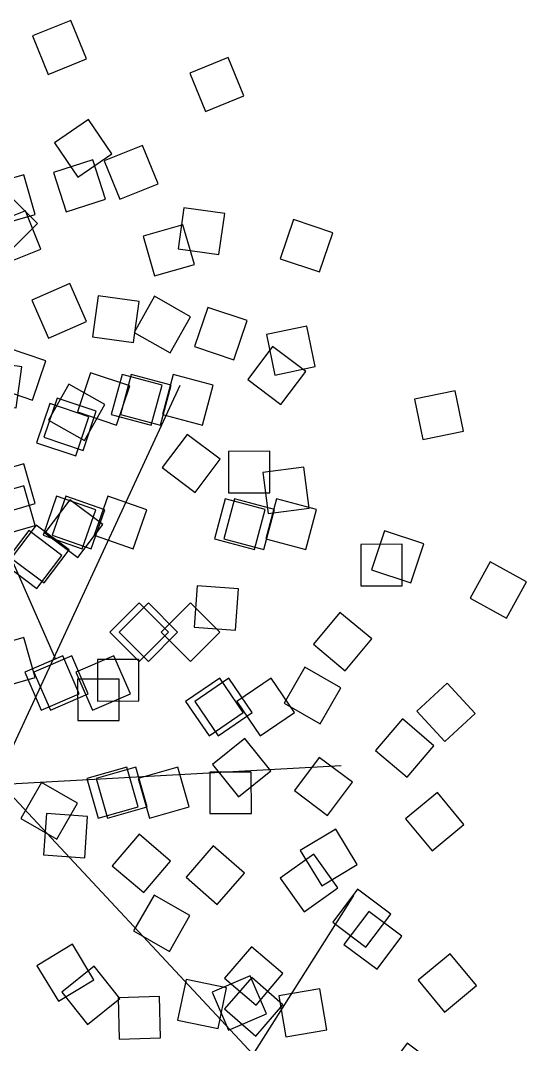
# Model space of a CAD drawing. Extents: x -14.44 to -7.79, y -9.05 to -2.97.
# Drawn here: x -9.685 to -7.789, y -6.965 to -3.129 of the extents above; entities that cross this region are included whole.
import ezdxf

# ---------------------------------------------------------------- set-up
doc = ezdxf.new("R2010")
doc.units = 0
doc.header["$MEASUREMENT"] = 0
doc.layers.get('0').update_dxf_attribs({"linetype": 'CONTINUOUS'})

msp = doc.modelspace()

# ---------------------------------------------------------------- linework, layer by layer
for p, q in [((-9.7788, -5.989, 2.9877), (-9.0867, -4.4952, 3.899)), ((-9.5527, -5.5231, 3.2549), (-9.9913, -4.5295, 3.2549)), ((-9.7583, -5.989, 2.9877), (-8.8126, -7.0032, 3.899)), ((-8.8126, -7.0032, 3.899), (-8.4358, -6.407, 4.228))]:
    msp.add_line(p, q)
at = {"extrusion": (6.99446e-33, -1, -1.83772e-16)}
msp.add_line((-9.724, -5.989, 2.974), (-8.4837, -5.9205, 3.8168), dxfattribs=at)
for points in [[(-9.582, -3.3309, 4.5432), (-9.4382, -3.2729, 4.4335), (-9.4962, -3.1291, 4.3239), (-9.64, -3.1871, 4.4335)], [(-8.9923, -3.4697, 4.5021), (-8.8485, -3.4117, 4.3924), (-8.9065, -3.2679, 4.2828), (-9.0503, -3.3259, 4.3924)], [(-9.4705, -3.7159, 4.0018), (-9.3425, -3.6283, 3.8922), (-9.4301, -3.5004, 3.7825), (-9.558, -3.5879, 3.8922)], [(-9.3132, -3.7987, 3.4879), (-9.1694, -3.7407, 3.3783), (-9.2274, -3.5969, 3.2686), (-9.3712, -3.6549, 3.3783)], [(-9.5138, -3.846, 4.7076), (-9.3662, -3.7986, 4.598), (-9.4136, -3.651, 4.4883), (-9.5612, -3.6984, 4.598)], [(-9.7788, -3.899, 4.9829), (-9.6297, -3.8564, 4.8733), (-9.6723, -3.7074, 4.7636), (-9.8214, -3.75, 4.8733)], [(-9.7309, -3.9994, 4.132), (-9.6212, -3.8898, 4.0224), (-9.7309, -3.7802, 3.9127), (-9.8405, -3.8898, 4.0224)], [(-9.0947, -3.9848, 4.6048), (-8.9412, -4.0062, 4.4952), (-8.9197, -3.8527, 4.3856), (-9.0732, -3.8312, 4.4952)], [(-9.7527, -4.0434, 4.7761), (-9.6089, -3.9854, 4.6665), (-9.6669, -3.8416, 4.5569), (-9.8107, -3.8996, 4.6665)], [(-9.1827, -4.0859, 3.9893), (-9.0336, -4.0433, 3.8797), (-9.0762, -3.8942, 3.77), (-9.2253, -3.9368, 3.8797)], [(-8.7115, -4.0218, 4.4746), (-8.5646, -4.0713, 4.365), (-8.5152, -3.9243, 4.2554), (-8.6621, -3.8749, 4.365)], [(-9.5801, -4.3189, 4.2896), (-9.4379, -4.257, 4.18), (-9.4998, -4.1149, 4.0703), (-9.642, -4.1767, 4.18)], [(-9.4156, -4.3137, 3.5907), (-9.2621, -4.3352, 3.481), (-9.2406, -4.1816, 3.3714), (-9.3941, -4.1602, 3.481)], [(-9.2589, -4.2975, 4.7624), (-9.1239, -4.3737, 4.6528), (-9.0477, -4.2387, 4.5432), (-9.1827, -4.1625, 4.6528)], [(-9.0324, -4.3508, 3.4605), (-8.8855, -4.4002, 3.3508), (-8.836, -4.2532, 3.2412), (-8.983, -4.2038, 3.3508)], [(-8.7323, -4.4573, 4.0566), (-8.5804, -4.4259, 3.947), (-8.6118, -4.2741, 3.8374), (-8.7636, -4.3054, 3.947)], [(-9.7867, -4.5015, 2.8438), (-9.6397, -4.5509, 2.7341), (-9.5903, -4.4039, 2.6245), (-9.7372, -4.3545, 2.7341)], [(-8.8336, -4.4745, 4.4621), (-8.7098, -4.5678, 4.3525), (-8.6164, -4.444, 4.2429), (-8.7402, -4.3507, 4.3525)], [(-9.8551, -4.5585, 4.8789), (-9.7015, -4.5799, 4.7693), (-9.68, -4.4264, 4.6597), (-9.8336, -4.4049, 4.7693)], [(-9.4719, -4.5955, 4.7487), (-9.3249, -4.645, 4.6391), (-9.2755, -4.498, 4.5295), (-9.4225, -4.4486, 4.6391)], [(-9.3449, -4.6048, 5.8314), (-9.1951, -4.6452, 5.7218), (-9.1548, -4.4954, 5.6121), (-9.3046, -4.4551, 5.7218)], [(-9.3106, -4.6048, 2.4874), (-9.1609, -4.6452, 2.3778), (-9.1206, -4.4954, 2.2682), (-9.2703, -4.4551, 2.3778)], [(-9.153, -4.6048, 4.8173), (-9.0033, -4.6452, 4.7076), (-8.963, -4.4954, 4.598), (-9.1127, -4.4551, 4.7076)], [(-9.5798, -4.6265, 3.7483), (-9.4448, -4.7027, 3.6386), (-9.3686, -4.5677, 3.529), (-9.5036, -4.4914, 3.6386)], [(-8.1769, -4.6993, 4.0155), (-8.0251, -4.6679, 3.9059), (-8.0564, -4.5161, 3.7962), (-8.2083, -4.5474, 3.9059)], [(-9.625, -4.7111, 5.7629), (-9.4781, -4.7605, 5.6533), (-9.4287, -4.6135, 5.5436), (-9.5756, -4.5641, 5.6533)], [(-9.5977, -4.6905, 2.4189), (-9.4507, -4.7399, 2.3093), (-9.4013, -4.5929, 2.1996), (-9.5483, -4.5435, 2.3093)], [(-9.1545, -4.8034, 3.448), (-9.0307, -4.8968, 3.3383), (-8.9373, -4.773, 3.2287), (-9.0611, -4.6796, 3.3383)], [(-8.9053, -4.8985, 2.8438), (-8.7502, -4.8982, 2.7341), (-8.7505, -4.7431, 2.6245), (-8.9055, -4.7434, 2.7341)], [(-9.7788, -4.9817, 5.6887), (-9.6297, -4.9391, 5.5791), (-9.6723, -4.79, 5.4694), (-9.8214, -4.8326, 5.5791)], [(-8.7573, -4.9763, 4.2211), (-8.6035, -4.956, 4.1115), (-8.6238, -4.8023, 4.0018), (-8.7775, -4.8225, 4.1115)], [(-9.7788, -5.064, 2.4681), (-9.6297, -5.0214, 2.3584), (-9.6723, -4.8723, 2.2488), (-9.8214, -4.9149, 2.3584)], [(-9.6007, -5.0571, 5.9959), (-9.4543, -5.1082, 5.8862), (-9.4032, -4.9618, 5.7766), (-9.5496, -4.9107, 5.8862)], [(-9.5939, -5.0482, 4.7362), (-9.4701, -5.1415, 4.6266), (-9.3768, -5.0177, 4.5169), (-9.5006, -4.9244, 4.6266)], [(-9.5664, -5.0571, 2.6519), (-9.42, -5.1082, 2.5423), (-9.3689, -4.9618, 2.4326), (-9.5153, -4.9107, 2.5423)], [(-9.4088, -5.0571, 4.9817), (-9.2624, -5.1082, 4.8721), (-9.2113, -4.9618, 4.7624), (-9.3577, -4.9107, 4.8721)], [(-8.9578, -5.0708, 5.7903), (-8.808, -5.1111, 5.6807), (-8.7677, -4.9614, 5.571), (-8.9175, -4.9211, 5.6807)], [(-8.9235, -5.0708, 2.4463), (-8.7738, -5.1111, 2.3367), (-8.7335, -4.9614, 2.227), (-8.8832, -4.9211, 2.3367)], [(-8.7659, -5.0708, 4.7761), (-8.6162, -5.1111, 4.6665), (-8.5759, -4.9614, 4.5569), (-8.7256, -4.9211, 4.6665)], [(-9.7197, -5.1431, 2.4064), (-9.5959, -5.2364, 2.2968), (-9.5026, -5.1126, 2.1871), (-9.6264, -5.0193, 2.2968)], [(-9.7471, -5.1637, 5.7504), (-9.6233, -5.2571, 5.6407), (-9.5299, -5.1333, 5.5311), (-9.6537, -5.0399, 5.6407)], [(-8.3697, -5.1877, 4.1183), (-8.2225, -5.2363, 4.0087), (-8.1739, -5.0891, 3.899), (-8.3212, -5.0405, 4.0087)], [(-8.4097, -5.2469, 2.8026), (-8.2546, -5.2466, 2.693), (-8.2549, -5.0915, 2.5834), (-8.41, -5.0918, 2.693)], [(-7.9994, -5.2927, 3.9881), (-7.8636, -5.3676, 3.8785), (-7.7887, -5.2318, 3.7688), (-7.9245, -5.1569, 3.8785)], [(-9.0337, -5.4019, 3.0082), (-8.8791, -5.4129, 2.8986), (-8.8681, -5.2582, 2.7889), (-9.0228, -5.2473, 2.8986)], [(-9.3497, -5.4203, 5.8931), (-9.2401, -5.5299, 5.7835), (-9.1304, -5.4203, 5.6738), (-9.2401, -5.3106, 5.7835)], [(-9.3155, -5.4203, 2.5491), (-9.2058, -5.5299, 2.4395), (-9.0962, -5.4203, 2.3298), (-9.2058, -5.3106, 2.4395)], [(-9.1579, -5.4203, 4.8789), (-9.0482, -5.5299, 4.7693), (-8.9386, -5.4203, 4.6597), (-9.0482, -5.3106, 4.7693)], [(-8.5872, -5.4661, 4.2759), (-8.468, -5.5652, 4.1663), (-8.3689, -5.446, 4.0566), (-8.4881, -5.3468, 4.1663)], [(-9.7788, -5.6327, 5.6202), (-9.6297, -5.5901, 5.5106), (-9.6723, -5.441, 5.4009), (-9.8214, -5.4836, 5.5106)], [(-9.6692, -5.571, 6.0507), (-9.6073, -5.7132, 5.9411), (-9.4651, -5.6513, 5.8314), (-9.527, -5.5092, 5.9411)], [(-9.6349, -5.571, 2.7067), (-9.573, -5.7132, 2.5971), (-9.4309, -5.6513, 2.4874), (-9.4928, -5.5092, 2.5971)], [(-9.4773, -5.571, 5.0365), (-9.4154, -5.7132, 4.9269), (-9.2733, -5.6513, 4.8173), (-9.3352, -5.5092, 4.9269)], [(-9.3965, -5.6785, 4.413), (-9.2415, -5.6782, 4.3033), (-9.2418, -5.5231, 4.1937), (-9.3968, -5.5234, 4.3033)], [(-8.6965, -5.6868, 2.9054), (-8.5619, -5.7639, 2.7958), (-8.4848, -5.6293, 2.6862), (-8.6193, -5.5522, 2.7958)], [(-9.4706, -5.7516, 4.3102), (-9.3155, -5.7514, 4.2005), (-9.3158, -5.5963, 4.0909), (-9.4709, -5.5966, 4.2005)], [(-9.0662, -5.6807, 5.7629), (-8.9786, -5.8086, 5.6533), (-8.8507, -5.7211, 5.5436), (-8.9382, -5.5931, 5.6533)], [(-9.0319, -5.6807, 2.4189), (-8.9444, -5.8086, 2.3093), (-8.8164, -5.7211, 2.1996), (-8.904, -5.5931, 2.3093)], [(-8.8743, -5.6807, 4.7487), (-8.7868, -5.8086, 4.6391), (-8.6588, -5.7211, 4.5295), (-8.7463, -5.5931, 4.6391)], [(-8.2004, -5.7162, 3.9756), (-8.0952, -5.8302, 3.866), (-7.9813, -5.7251, 3.7563), (-8.0864, -5.6111, 3.866)], [(-8.3546, -5.8638, 2.7752), (-8.2366, -5.9644, 2.6656), (-8.1361, -5.8464, 2.556), (-8.2541, -5.7458, 2.6656)], [(-8.9653, -5.9159, 3.063), (-8.8684, -6.0369, 2.9534), (-8.7474, -5.9399, 2.8438), (-8.8443, -5.8189, 2.9534)], [(-8.6586, -6.0139, 5.0365), (-8.5347, -6.1071, 4.9269), (-8.4415, -5.9831, 4.8173), (-8.5655, -5.89, 4.9269)], [(-9.4362, -5.9685, 5.7504), (-9.3936, -6.1176, 5.6407), (-9.2445, -6.075, 5.5311), (-9.2871, -5.9259, 5.6407)], [(-9.4019, -5.9685, 2.4064), (-9.3594, -6.1176, 2.2968), (-9.2103, -6.075, 2.1871), (-9.2529, -5.9259, 2.2968)], [(-9.2443, -5.9685, 4.7362), (-9.2017, -6.1176, 4.6266), (-9.0527, -6.075, 4.5169), (-9.0953, -5.9259, 4.6266)], [(-8.975, -6.1, 4.2691), (-8.8199, -6.0997, 4.1594), (-8.8202, -5.9447, 4.0498), (-8.9753, -5.945, 4.1594)], [(-9.6833, -6.1184, 4.5158), (-9.5488, -6.1955, 4.4061), (-9.4717, -6.061, 4.2965), (-9.6062, -5.9838, 4.4061)], [(-8.2419, -6.1203, 3.4194), (-8.1429, -6.2396, 3.3097), (-8.0235, -6.1407, 3.2001), (-8.1225, -6.0213, 3.3097)], [(-9.5991, -6.2551, 4.4746), (-9.4444, -6.2661, 4.365), (-9.4334, -6.1114, 4.2554), (-9.5881, -6.1004, 4.365)], [(-8.6364, -6.2385, 2.7627), (-8.5563, -6.3712, 2.6531), (-8.4235, -6.2911, 2.5434), (-8.5037, -6.1583, 2.6531)], [(-9.3415, -6.2954, 4.3856), (-9.2235, -6.396, 4.2759), (-9.1229, -6.278, 4.1663), (-9.2409, -6.1774, 4.2759)], [(-9.0644, -6.3384, 5.201), (-8.9476, -6.4403, 5.0914), (-8.8456, -6.3235, 4.9817), (-8.9625, -6.2216, 5.0914)], [(-8.7118, -6.3419, 3.5838), (-8.6218, -6.4681, 3.4742), (-8.4956, -6.378, 3.3645), (-8.5856, -6.2518, 3.4742)], [(-9.2618, -6.5399, 4.3719), (-9.1273, -6.617, 4.2622), (-9.0502, -6.4825, 4.1526), (-9.1847, -6.4054, 4.2622)], [(-8.5147, -6.5073, 3.7414), (-8.3908, -6.6005, 3.6318), (-8.2976, -6.4765, 3.5222), (-8.4216, -6.3833, 3.6318)], [(-8.4728, -6.5905, 4.9954), (-8.3489, -6.6837, 4.8858), (-8.2557, -6.5597, 4.7761), (-8.3797, -6.4666, 4.8858)], [(-9.6233, -6.6701, 4.373), (-9.5432, -6.8028, 4.2634), (-9.4104, -6.7227, 4.1538), (-9.4906, -6.5899, 4.2634)], [(-8.92, -6.717, 4.2417), (-8.802, -6.8176, 4.132), (-8.7014, -6.6996, 4.0224), (-8.8194, -6.599, 4.132)], [(-8.1948, -6.7242, 3.3783), (-8.0959, -6.8436, 3.2686), (-7.9765, -6.7446, 3.159), (-8.0755, -6.6253, 3.2686)], [(-9.5307, -6.769, 4.5295), (-9.4337, -6.8901, 4.4198), (-9.3127, -6.7931, 4.3102), (-9.4096, -6.6721, 4.4198)], [(-8.9667, -6.7689, 5.0982), (-8.9058, -6.9115, 4.9886), (-8.7632, -6.8506, 4.8789), (-8.8242, -6.708, 4.9886)], [(-9.0645, -6.7219, 3.6386), (-9.0961, -6.8737, 3.529), (-8.9443, -6.9053, 3.4194), (-8.9127, -6.7535, 3.529)], [(-8.9205, -6.8318, 3.9059), (-8.8037, -6.9337, 3.7962), (-8.7017, -6.8168, 3.6866), (-8.8186, -6.7149, 3.7962)], [(-9.3194, -6.7899, 5.2558), (-9.3149, -6.9449, 5.1462), (-9.1599, -6.9404, 5.0365), (-9.1644, -6.7854, 5.1462)], [(-8.7166, -6.7833, 3.481), (-8.6904, -6.9361, 3.3714), (-8.5376, -6.9099, 3.2618), (-8.5638, -6.7571, 3.3714)], [(-8.3289, -7.0839, 3.7003), (-8.205, -7.177, 3.5907), (-8.1118, -7.0531, 3.481), (-8.2358, -6.9599, 3.5907)]]:
    msp.add_3dface(points)

doc.saveas('drawing.dxf')
